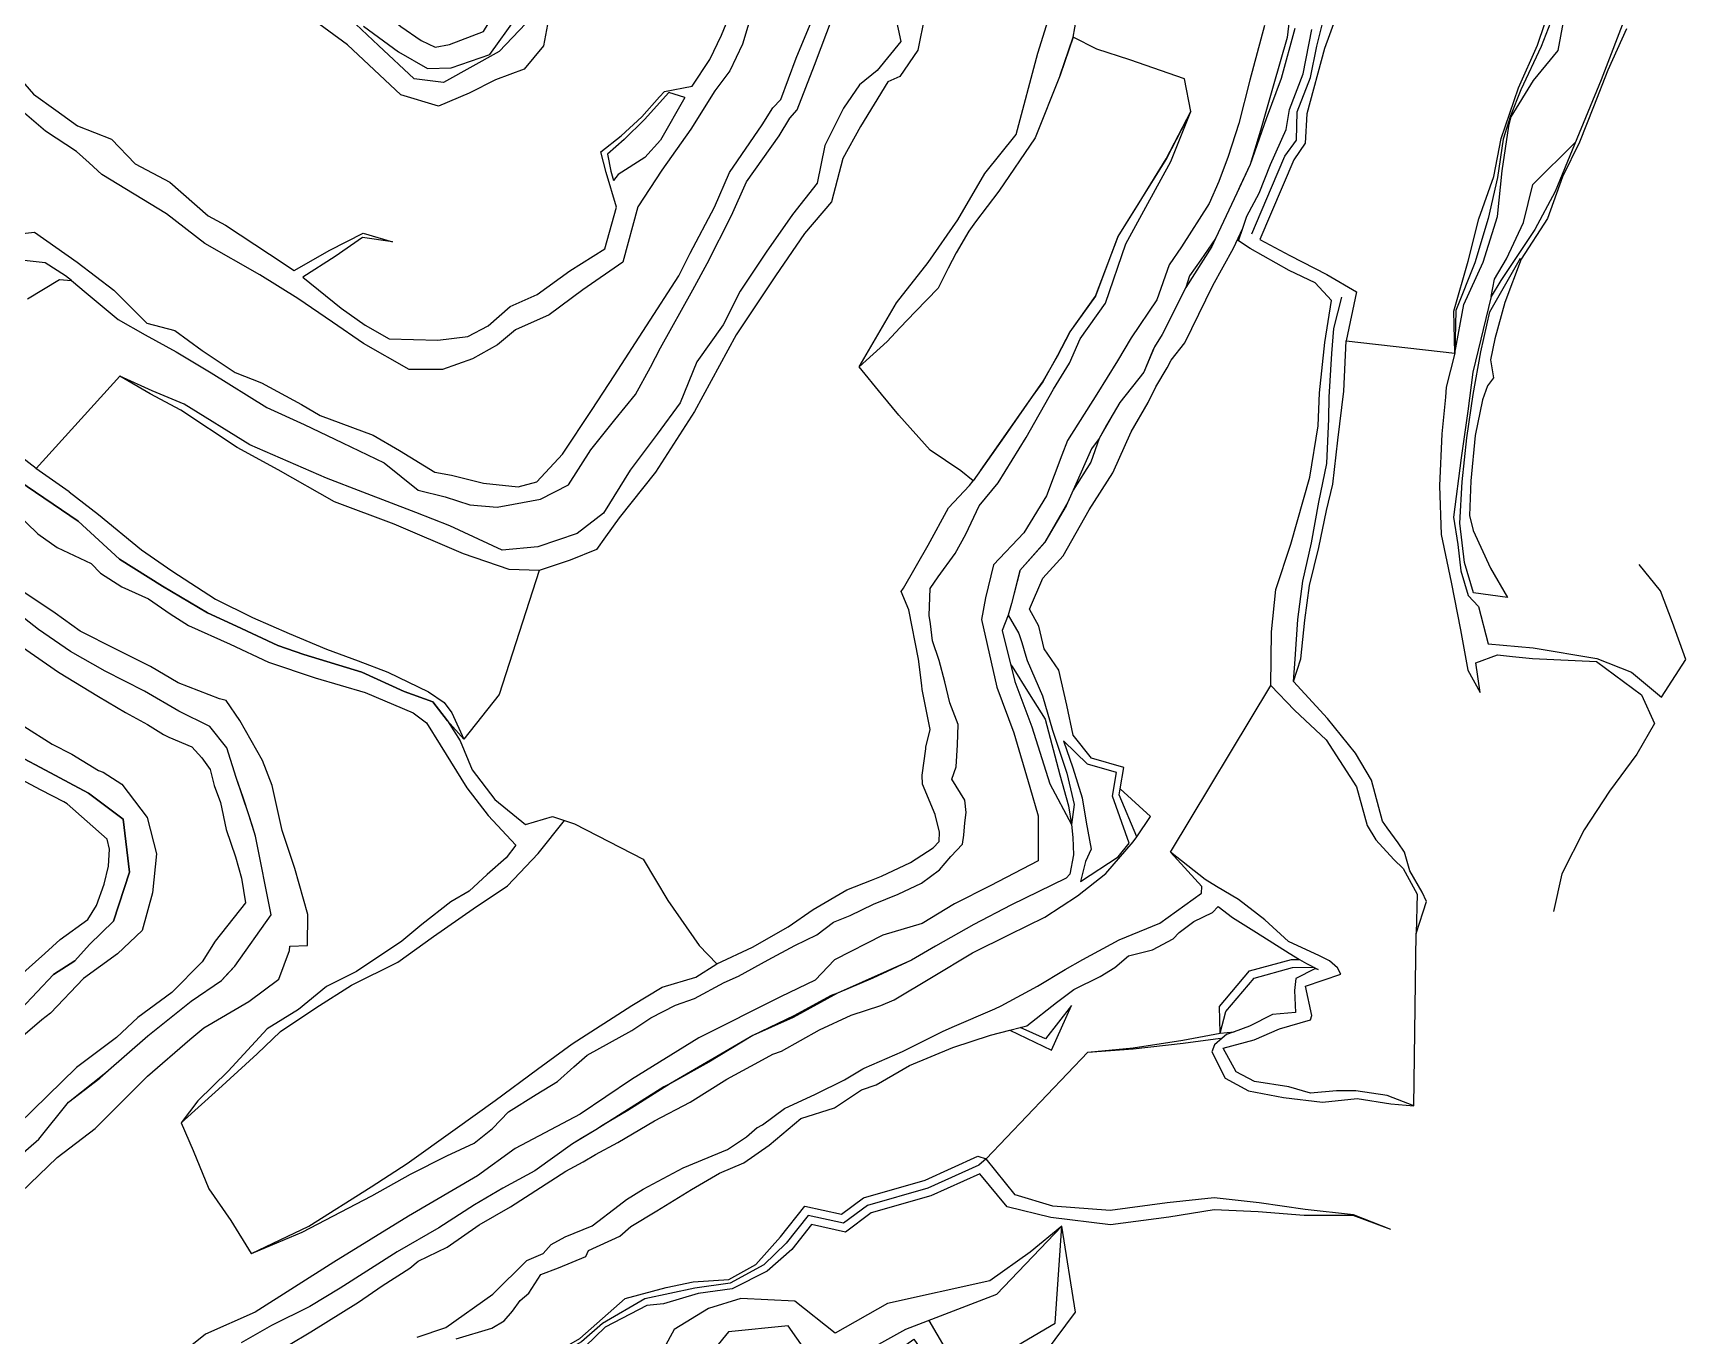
# Model space of a CAD drawing. Extents: x 102606 to 105048, y 81391 to 83586.
# Drawn here: x 103200 to 103598.2, y 82641.9 to 82955.7 of the extents above; entities that cross this region are included whole.
import ezdxf

# ---------------------------------------------------------------- set-up
doc = ezdxf.new("R2010")
doc.units = 0

msp = doc.modelspace()

# ---------------------------------------------------------------- linework, layer by layer
at = {"layer": 'BLG$390$FAKT', "color": 32}
for points in [[(103199.132941, 82994.812681, 0), (103206.711946, 82988.320998, 0), (103214.871969, 82982.1528, 0), (103222.181107, 82982.04455, 0), (103229.15245, 82969.676275, 0), (103239.409438, 82968.748134, 0), (103244.130577, 82971.158269, 0), (103244.492188, 82972.801445, 0), (103244.951763, 82973.045905, 0), (103247.241296, 82977.516907, 0), (103251.361635, 82977.924992, 0), (103258.05503, 82976.284481, 0), (103266.236867, 82973.704863, 0), (103274.527235, 82969.057351, 0), (103279.942105, 82964.432339, 0), (103288.590179, 82957.264171, 0), (103293.4784, 82953.858877, 0), (103296.90636, 82952.304087, 0), (103300.335574, 82952.882543, 0), (103308.497022, 82956.059685, 0), (103311.857391, 82961.599634, 0), (103312.743191, 82964.552255, 0), (103312.030439, 82968.14376, 0), (103308.139693, 82976.518309, 0)], [(103279.613, 82957.317, 0), (103288.033, 82951.176, 0), (103295.038, 82947.125, 0), (103300.75, 82947.308, 0), (103310.037, 82950.512, 0), (103316.364, 82959.33, 0)]]:
    msp.add_polyline3d(points, dxfattribs=at)
at = {"layer": 'BLG$400$FAKT', "color": 40}
for points in [[(103323.9, 82957.721, 0), (103322.983, 82952.63, 0), (103318.287, 82946.941, 0), (103311.448, 82944.398, 0), (103305.066, 82941.219, 0), (103297.673, 82938.054, 0), (103288.644, 82940.803, 0), (103275.796, 82952.817, 0), (103261.082, 82963.646, 0)], [(103318.698823, 82957.975448, 0), (103312.299152, 82951.207886, 0), (103298.915116, 82943.757718, 0), (103291.788864, 82944.629327, 0), (103283.24435, 82952.675153, 0), (103270.938318, 82964.315654, 0)]]:
    msp.add_polyline3d(points, dxfattribs=at)
at = {"layer": 'BLG$410$FAKT', "color": 3}
for points in [[(103373.90317, 82962.844455, 0), (103370.889728, 82952.966197, 0), (103367.84945, 82946.590362, 0), (103364.255, 82941.757, 0), (103358.491, 82932.481, 0), (103351.502, 82922.667, 0), (103345.683302, 82913.782401, 0), (103342.041937, 82900.484377, 0), (103332.461089, 82893.795884, 0), (103324.308688, 82887.808793, 0), (103316.23074, 82884.177193, 0), (103311.870005, 82880.577364, 0), (103305.881357, 82877.184604, 0), (103298.681433, 82874.669743, 0), (103290.648, 82874.614, 0), (103279.637, 82880.878, 0), (103272.107, 82886.007, 0), (103263.834, 82891.725, 0), (103254.607, 82897.464, 0), (103241.423, 82904.984, 0), (103232.135, 82912.108, 0), (103216.553, 82921.592, 0), (103213.522, 82924.432, 0), (103210.474, 82927.168, 0), (103203.034, 82932.056, 0), (103197.422825, 82936.866821, 0)], [(103264.961725, 82896.902162, 0), (103274.232383, 82889.443188, 0), (103279.987169, 82885.299844, 0), (103285.81418, 82882.043153, 0), (103297.550843, 82881.67225, 0), (103304.721385, 82882.577115, 0), (103309.68002, 82885.188833, 0), (103314.977453, 82889.81011, 0), (103321.465669, 82892.736528, 0), (103329.349005, 82898.398746, 0), (103337.712695, 82903.71448, 0), (103340.571814, 82913.756084, 0), (103338.09871, 82922.114197, 0), (103336.76, 82927.064, 0), (103341.649, 82930.875, 0), (103346.634, 82935.514, 0), (103350.905, 82940.308, 0), (103352.126406, 82941.566762, 0), (103358.786841, 82942.868346, 0), (103363.058901, 82949.310968, 0), (103365.885409, 82955.200485, 0), (103368.689809, 82961.977103, 0)], [(103193.884804, 82948.191557, 0), (103200.092264, 82940.979002, 0), (103205.490367, 82937.069945, 0), (103210.690801, 82933.291619, 0), (103218.943337, 82930.111815, 0), (103224.613683, 82924.143759, 0), (103232.925723, 82919.767779, 0), (103242.194224, 82911.650738, 0), (103246.363681, 82909.405421, 0), (103256.951982, 82902.414781, 0), (103262.949055, 82898.491717, 0), (103262.949055, 82898.491717, 0), (103271.512198, 82903.374874, 0), (103279.502276, 82907.476265, 0), (103286.577, 82905.354, 0)], [(103357.014289, 82940.129779, 0), (103353.134433, 82941.331874, 0), (103347.31964, 82934.843075, 0), (103342.400554, 82929.993137, 0), (103338.413644, 82926.493269, 0), (103339.194416, 82922.424427, 0), (103339.857323, 82920.185614, 0)], [(103357.014289, 82940.129779, 0), (103351.120989, 82929.834991, 0), (103347.362238, 82925.684268, 0), (103340.918437, 82921.595562, 0), (103339.857323, 82920.185614, 0)], [(103213.522, 82924.432, 0), (103210.474, 82927.168, 0)], [(103286.577, 82905.354, 0), (103279.404764, 82906.42816, 0), (103272.757506, 82901.866277, 0), (103264.961725, 82896.902162, 0)]]:
    msp.add_polyline3d(points, dxfattribs=at)
at = {"layer": 'BLG$420$FAKT', "color": 5}
for points in [[(103195.267095, 82907.163594, 0), (103200.370014, 82907.738986, 0), (103210.629777, 82900.506043, 0), (103219.472773, 82893.728958, 0), (103227.425783, 82885.824264, 0), (103234.152271, 82884.064052, 0), (103240.71378, 82879.235055, 0), (103248.713863, 82873.913653, 0), (103255.055056, 82871.394813, 0), (103264.658523, 82866.199139, 0), (103269.165118, 82863.546146, 0), (103281.929235, 82858.793613, 0), (103288.280691, 82855.091767, 0), (103296.829102, 82849.932759, 0), (103300.785086, 82849.213186, 0), (103308.525707, 82847.291344, 0), (103316.866188, 82846.374327, 0), (103321.331764, 82847.560709, 0), (103327.544362, 82854.254087, 0), (103334.723062, 82864.996682, 0), (103339.987928, 82873.102954, 0), (103355.576662, 82897.198049, 0), (103358.322513, 82902.66482, 0), (103364.160612, 82913.69844, 0), (103367.812898, 82922.050192, 0), (103375.656949, 82933.570894, 0), (103378.201958, 82937.622294, 0), (103380.141501, 82939.666066, 0), (103383.833231, 82949.631627, 0), (103388.018295, 82959.616942, 0)], [(103198.702653, 82891.692225, 0), (103206.405, 82896.312, 0), (103209.24169, 82896.067409, 0), (103212.845, 82893.128, 0), (103220.482, 82886.694, 0), (103227.04, 82882.947, 0), (103234.504, 82878.909, 0), (103242.931, 82873.847, 0), (103256.354, 82865.445, 0), (103265.322, 82861.386, 0), (103274.525, 82856.938, 0), (103284.608, 82852.165, 0), (103292.746, 82845.534, 0), (103299.323, 82843.969, 0), (103305.19, 82842.037, 0), (103311.84, 82841.469, 0), (103315.753, 82842.163, 0), (103322.264, 82843.378, 0), (103329, 82846.841, 0), (103334.405, 82855.293, 0), (103340.176, 82862.542, 0), (103345.103, 82868.582, 0), (103348.725, 82875.178, 0), (103351.177, 82879.87, 0), (103358.958795, 82893.791453, 0), (103362.357778, 82900.179173, 0), (103368.284229, 82911.709252, 0), (103371.83298, 82919.827794, 0), (103379.728109, 82930.90752, 0), (103382.271341, 82935.187323, 0), (103384.11463, 82937.191654, 0), (103388.23198, 82947.895955, 0), (103392.860862, 82960.042716, 0)], [(103209.235346, 82896.067956, 0), (103207.868, 82897.188, 0), (103202.944, 82900.306, 0), (103197.148, 82900.994, 0), (103193.806, 82901.824, 0), (103189.018, 82905.578, 0), (103182.657, 82914.114, 0), (103176.964, 82917.566, 0), (103168.133663, 82924.015343, 0), (103163.656928, 82929.597915, 0), (103159.889987, 82937.434882, 0), (103150.95359, 82945.588717, 0)]]:
    msp.add_polyline3d(points, dxfattribs=at)
at = {"layer": 'BLG$430$FAKT', "color": 6}
for points in [[(103407.131125, 82962.577024, 0), (103409.063637, 82953.636803, 0), (103403.368076, 82946.628895, 0), (103399.128722, 82943.231784, 0), (103395.242372, 82937.548844, 0), (103390.717172, 82928.562605, 0), (103388.875189, 82919.485075, 0), (103382.989446, 82911.964046, 0), (103376.584328, 82902.864067, 0), (103370.380738, 82893.529739, 0), (103366.262834, 82885.415548, 0), (103359.940005, 82876.506827, 0), (103355.89447, 82866.619522, 0), (103350.332867, 82859.051909, 0), (103343.868534, 82850.36945, 0), (103337.413149, 82840.059255, 0), (103331.053697, 82835.110462, 0), (103321.589345, 82831.945839, 0), (103313.049587, 82831.098805, 0), (103300.413002, 82836.949848, 0), (103292.233524, 82840.171736, 0), (103279.477128, 82845.066137, 0), (103270.701735, 82848.484587, 0), (103252.254755, 82856.510317, 0), (103236.406786, 82866.254212, 0), (103228.691682, 82869.51191, 0), (103220.939442, 82873.017034, 0), (103220.939442, 82873.017034, 0), (103200.757903, 82850.782158, 0), (103192.965816, 82856.844125, 0)], [(103414.827, 82959.885, 0), (103413.119, 82951.524, 0), (103408.841, 82945.219, 0), (103405.933, 82943.927, 0), (103399.366, 82933.17, 0), (103395.09, 82925.454, 0), (103392.313, 82915.016, 0), (103385.807, 82907.419, 0), (103378.824, 82897.195, 0), (103369.416, 82883.013, 0), (103359.324, 82864.551, 0), (103349.942, 82849.943, 0), (103341.188, 82838.934, 0), (103337.901209, 82834.322609, 0), (103335.734, 82831.282, 0), (103329.435, 82828.676, 0), (103321.942, 82826.207, 0), (103312.291, 82796.341, 0), (103303.799, 82785.627, 0), (103299.835781, 82790.001789, 0), (103296.328828, 82794.602775, 0), (103289.443941, 82797.075875, 0), (103279.202566, 82801.716697, 0), (103265.267058, 82805.986757, 0), (103259.004394, 82808.160535, 0), (103249.032, 82812.841, 0), (103242.063859, 82816.02269, 0), (103231.185, 82822.476, 0), (103220.810185, 82828.983208, 0), (103210.897, 82838.127, 0), (103196.626, 82847.81, 0)], [(103321.942, 82826.207, 0), (103314.72, 82826.463, 0), (103303.694252, 82830.25537, 0), (103286.997936, 82837.366618, 0), (103272.653283, 82842.765971, 0), (103259.029345, 82850.493391, 0), (103249.201719, 82855.848798, 0), (103235.61902, 82864.848498, 0), (103228.226767, 82868.807908, 0), (103220.939442, 82873.017034, 0)], [(103208.727889, 82845.141239, 0), (103200.720768, 82850.778159, 0)], [(103208.727889, 82845.141239, 0), (103215.78888, 82839.738642, 0), (103226.161828, 82831.188537, 0), (103233.466275, 82826.162375, 0), (103243.948706, 82819.307807, 0), (103252.854158, 82814.918699, 0), (103261.689456, 82811.082465, 0), (103270.733182, 82807.29655, 0), (103278.327058, 82804.466302, 0), (103285.483923, 82801.704318, 0), (103295.268507, 82796.997183, 0), (103299.046309, 82794.440447, 0), (103300.861153, 82791.959691, 0), (103303.799, 82785.627, 0)]]:
    msp.add_polyline3d(points, dxfattribs=at)
at = {"layer": 'BLG$440$FAKT', "color": 32}
for points in [[(103195.62, 82840.46, 0), (103201.177, 82835.059, 0), (103205.797, 82831.8, 0), (103214.034, 82827.921, 0), (103216.26, 82825.541, 0), (103221.427, 82822.3, 0), (103227.787163, 82819.41951, 0), (103233.025, 82815.769, 0), (103237.426, 82812.996, 0), (103247.492, 82808.486, 0), (103256.763, 82804.137, 0), (103267.968, 82800.336, 0), (103280.04, 82796.857, 0), (103291.554, 82791.93, 0), (103294.76276, 82789.507336, 0), (103298.044, 82784.244, 0), (103304.501, 82773.857, 0), (103309.667, 82767.24, 0), (103316.328, 82760.074, 0), (103314.002, 82756.977, 0), (103309.364, 82753.039, 0), (103305.098, 82748.981, 0), (103300.649, 82746.43, 0), (103293.65, 82740.924, 0), (103288.869, 82736.94, 0), (103277.934539, 82729.678895, 0), (103277.934539, 82729.678895, 0), (103270.697619, 82726.052637, 0), (103263.932838, 82720.487251, 0), (103256.419451, 82715.869872, 0), (103246.999891, 82705.672292, 0), (103239.726729, 82698.51771, 0), (103235.656, 82693.162, 0), (103238.608, 82686.512, 0), (103242.361, 82677.32, 0), (103247.646, 82669.67, 0), (103252.54457, 82661.703998, 0), (103252.599, 82661.739, 0), (103264.812945, 82666.894737, 0), (103281.591405, 82675.592603, 0), (103290.954813, 82680.857535, 0), (103299.676124, 82685.246628, 0), (103306.276589, 82688.278061, 0), (103310.692863, 82691.792622, 0), (103314.568, 82695.844, 0), (103321.222, 82700.008, 0), (103326.371, 82703.133, 0), (103330.272, 82706.711, 0), (103333.486, 82709.47, 0), (103344.214, 82715.423, 0), (103348.84, 82718.45, 0), (103354.8, 82721.57, 0), (103359.36, 82723.16, 0), (103366.48, 82726.96, 0), (103369.911, 82728.504, 0), (103377.051, 82732.465, 0), (103383.538, 82735.896, 0), (103388.816, 82738.511, 0), (103392.799, 82741.561, 0), (103396.828, 82743.088, 0), (103402.477, 82745.837, 0), (103408.368, 82748.28, 0), (103413.989, 82750.943, 0), (103418.389, 82754.094, 0), (103421.061, 82757.363, 0), (103423.901, 82760.341, 0), (103424.185, 82762.492, 0), (103424.450107, 82765.415054, 0), (103424.791596, 82767.930035, 0), (103424.47364, 82770.886133, 0), (103421.331462, 82775.937924, 0), (103422.379, 82778.901, 0), (103422.732, 82784.265, 0), (103422.88, 82789.136, 0), (103420.819, 82794.33, 0), (103419.648, 82799.414, 0), (103418.317, 82804.535, 0), (103416.699, 82809.26, 0), (103416.231, 82813.399, 0), (103415.899, 82815.373, 0), (103416.137, 82821.859, 0), (103418.041083, 82824.715611, 0), (103422.173576, 82830.29403, 0), (103424.664381, 82834.982527, 0), (103427.909529, 82841.833544, 0), (103432.455621, 82847.342206, 0), (103439.245154, 82858.242772, 0), (103445.813377, 82869.933408, 0), (103449.660203, 82876.155598, 0), (103452.233937, 82882.025021, 0), (103458.311338, 82890.636904, 0), (103463.226111, 82904.897749, 0), (103468.085592, 82913.755326, 0), (103474.089498, 82924.757594, 0), (103478.936039, 82936.787617, 0), (103478.93539, 82936.792405, 0), (103477.399, 82944.641, 0), (103464.185, 82949.252, 0), (103456.267, 82951.798, 0), (103450.551, 82954.674, 0), (103453.344352, 82970.485048, 0)], [(103442.086335, 82950.848411, 0), (103448.224575, 82970.663744, 0)], [(103450.551, 82954.674, 0), (103447.398, 82945.517, 0), (103441.37045, 82930.447127, 0), (103432.690028, 82917.618981, 0), (103427.046887, 82910.176631, 0), (103425.397917, 82907.94026, 0), (103422.393127, 82902.69762, 0), (103420.485495, 82899.040065, 0), (103418.054073, 82894.226584, 0), (103412.544573, 82888.610856, 0), (103408.819841, 82884.703137, 0), (103405.76763, 82881.364755, 0), (103399.013744, 82875.261797, 0)], [(103447.398, 82945.517, 0), (103450.551, 82954.674, 0)], [(103196.626, 82847.81, 0), (103210.897, 82838.127, 0), (103220.810185, 82828.983208, 0), (103231.185, 82822.476, 0), (103242.063859, 82816.02269, 0), (103249.032, 82812.841, 0), (103259.004394, 82808.160535, 0), (103265.267058, 82805.986757, 0), (103279.202566, 82801.716697, 0), (103289.443941, 82797.075875, 0), (103296.328828, 82794.602775, 0), (103299.835781, 82790.001789, 0), (103302.908295, 82785.164193, 0), (103305.773922, 82778.243033, 0), (103311.24451, 82771.073036, 0), (103318.599041, 82765.079269, 0), (103325.138471, 82766.971935, 0), (103327.992576, 82766.032704, 0), (103330.447, 82765.225, 0), (103346.997, 82756.676, 0), (103352.91, 82746.758, 0), (103360.455, 82735.901, 0), (103364.734513, 82731.450108, 0), (103373.288393, 82735.528566, 0), (103381.896784, 82740.369606, 0), (103387.930567, 82744.5749, 0), (103396.01134, 82749.274112, 0), (103401.972167, 82751.658254, 0), (103404.378613, 82752.628988, 0), (103411.40711, 82755.867793, 0), (103416.869809, 82759.429825, 0), (103418.29809, 82760.965647, 0), (103418.358295, 82763.180309, 0), (103417.348879, 82767.448358, 0), (103414.230278, 82774.778123, 0), (103414.210278, 82776.914022, 0), (103415.082876, 82783.279252, 0), (103415.056738, 82783.695211, 0), (103416.085391, 82787.907201, 0), (103414.289402, 82797.140146, 0), (103414.186497, 82797.544208, 0), (103414.126006, 82798.506858, 0), (103413.281488, 82804.827635, 0), (103410.955308, 82816.709411, 0), (103409.143651, 82821.162881, 0), (103409.666677, 82821.957278, 0), (103415.619945, 82832.312726, 0), (103420.493208, 82841.281563, 0), (103425.625174, 82846.704039, 0), (103426.453848, 82847.841351, 0), (103423.493, 82850.197, 0), (103416.08, 82855.214, 0), (103408.574, 82863.614, 0), (103404.411281, 82868.685674, 0), (103399.013744, 82875.261797, 0), (103407.982, 82890.674, 0), (103415.622, 82900.371, 0), (103422.806, 82910.715, 0), (103429.241078, 82921.871724, 0), (103436.832222, 82931.241624, 0), (103442.086335, 82950.848411, 0)], [(103478.93539, 82936.792405, 0), (103473.048389, 82925.488026, 0), (103470.62168, 82921.59505, 0), (103464.64013, 82911.961325, 0), (103461.357007, 82906.701951, 0), (103459.103776, 82900.674782, 0), (103455.952135, 82892.294012, 0), (103454.528294, 82890.31322, 0), (103449.786367, 82883.687598, 0), (103446.817669, 82878.017294, 0), (103443.252302, 82871.659359, 0), (103440.695823, 82868.118794, 0), (103433.388705, 82857.588913, 0), (103426.453848, 82847.841351, 0)], [(103428.329911, 82850.37883, 0), (103443.195963, 82871.595889, 0), (103446.762601, 82877.816865, 0), (103449.81295, 82883.707086, 0), (103455.968959, 82892.312549, 0), (103461.358235, 82906.704693, 0), (103466.430528, 82914.786435, 0), (103472.985335, 82925.38604, 0), (103478.936039, 82936.787617, 0)], [(103235.656, 82693.162, 0), (103244.722884, 82701.311231, 0), (103253.967137, 82709.820792, 0), (103259.58267, 82715.194316, 0), (103268.116445, 82720.919304, 0), (103276.74397, 82726.383675, 0), (103287.914744, 82731.879711, 0), (103296.462537, 82738.042301, 0), (103306.030095, 82744.762599, 0), (103314.326015, 82750.297418, 0), (103321.694486, 82758.09066, 0), (103327.992576, 82766.032704, 0)], [(103252.599, 82661.739, 0), (103266.429631, 82668.316577, 0), (103281.460298, 82677.75784, 0), (103290.132824, 82683.418849, 0), (103301.688967, 82691.658786, 0), (103311.324629, 82698.579571, 0), (103321.538098, 82706.117869, 0), (103329.869476, 82712.243296, 0), (103344.231789, 82721.444231, 0), (103351.587749, 82725.82729, 0), (103359.635657, 82728.27233, 0), (103364.734513, 82731.450108, 0)]]:
    msp.add_polyline3d(points, dxfattribs=at)
at = {"layer": 'BLG$450$FAKT', "color": 40}
for points in [[(103503.888967, 82969.533379, 0), (103502.143113, 82954.582918, 0), (103498.723113, 82942.913454, 0), (103495.680436, 82932.174375, 0), (103493.172274, 82923.994739, 0), (103490.713867, 82918.688773, 0), (103489.969831, 82917.082924, 0), (103484.815318, 82906.201693, 0), (103481.279486, 82901.015034, 0), (103478.572751, 82897.193848, 0), (103477.687117, 82894.35591, 0), (103472.014508, 82883.08361, 0), (103470.174265, 82880.119455, 0), (103469.691168, 82879.025951, 0), (103467.614013, 82874.020893, 0), (103461.788897, 82866.719638, 0), (103458.626015, 82861.20458, 0), (103458.625174, 82861.203114, 0), (103456.810422, 82858.038765, 0), (103455.012166, 82855.532012, 0), (103450.886, 82846.263, 0), (103450.590932, 82845.606497, 0), (103449.266798, 82842.66041, 0), (103449.264743, 82842.655838, 0), (103445.854477, 82836.661317, 0), (103443.736896, 82833.064604, 0), (103437.745778, 82826.256182, 0), (103437.743708, 82826.244081, 0), (103435.678405, 82818.27923, 0), (103434.927914, 82815.489554, 0), (103437.504933, 82811.045874, 0), (103438.206953, 82808.899553, 0), (103439.168267, 82805.618652, 0), (103439.477358, 82804.564165, 0), (103443.186464, 82796.037432, 0), (103445.571669, 82787.739553, 0), (103448.996175, 82777.449057, 0), (103450.75951, 82769.860164, 0), (103450.167146, 82765.079277, 0), (103450.4618, 82761.879818, 0), (103450.61978, 82757.709848, 0), (103449.777221, 82753.117602, 0), (103448.895067, 82752.129993, 0), (103435.51023, 82745.636762, 0), (103426.656405, 82740.968454, 0), (103417.431435, 82735.771364, 0), (103411.605202, 82732.338767, 0), (103393.816986, 82724.457091, 0), (103392.248579, 82723.881224, 0), (103383.242842, 82718.99788, 0), (103373.424484, 82714.209068, 0), (103353.537888, 82702.695069, 0), (103351.986732, 82701.900914, 0), (103335.572637, 82691.52059, 0), (103332.052563, 82689.417395, 0), (103329.922221, 82688.144545, 0), (103320.894132, 82681.642133, 0), (103313.159874, 82677.438016, 0), (103306.363375, 82673.403644, 0), (103297.753588, 82667.923924, 0), (103287.745974, 82662.116109, 0), (103274.010349, 82653.385141, 0), (103266.659186, 82648.991429, 0), (103257.437619, 82644.404986, 0), (103250.12065, 82640.231919, 0)], [(103496.671734, 82957.475072, 0), (103493.112559, 82944.341188, 0), (103490.452525, 82933.888073, 0), (103487.860703, 82925.947714, 0), (103485.635022, 82919.894454, 0), (103483.332153, 82914.616246, 0), (103476.627915, 82904.164516, 0), (103473.708152, 82899.867702, 0), (103470.702712, 82891.374066, 0), (103464.56356, 82882.273241, 0), (103461.265469, 82876.716264, 0), (103456.282277, 82868.714999, 0), (103449.168723, 82857.565122, 0), (103447.8639, 82854.02408, 0), (103444.14671, 82844.170853, 0), (103438.690542, 82835.297284, 0), (103431.365573, 82827.598841, 0), (103429.429477, 82819.618216, 0), (103428.456533, 82814.395043, 0), (103432.156959, 82798.098416, 0), (103436.236262, 82787.140583, 0), (103440.125852, 82774.013863, 0), (103442.109, 82767.171652, 0), (103442.115008, 82756.262056, 0), (103430.548194, 82750.305123, 0), (103421.936377, 82745.929988, 0), (103414.152106, 82741.184563, 0), (103404.69158, 82738.384142, 0), (103393.080498, 82732.453122, 0), (103388.399789, 82727.571942, 0), (103380.100335, 82723.538219, 0), (103360.375582, 82713.681235, 0), (103344.161764, 82703.636613, 0), (103331.830424, 82695.313336, 0), (103316.110646, 82687.023294, 0), (103307.069149, 82680.42163, 0), (103290.481565, 82670.736735, 0), (103272.428382, 82659.629155, 0), (103253.499855, 82647.605837, 0), (103241.539514, 82642.305278, 0), (103233.748924, 82636.034556, 0)], [(103197.057295, 82676.432926, 0), (103205.786625, 82684.829881, 0), (103214.970017, 82691.838519, 0), (103227.547102, 82704.42557, 0), (103237.74695, 82713.235903, 0), (103241.148173, 82716.0633, 0), (103251.968685, 82722.391019, 0), (103259.230358, 82727.792048, 0), (103261.753337, 82734.721022, 0), (103261.885577, 82735.77297, 0), (103266.103801, 82735.940943, 0), (103266.164613, 82743.38881, 0), (103263.056928, 82754.444998, 0), (103260.035657, 82763.576853, 0), (103257.624686, 82774.467667, 0), (103255.305782, 82780.435644, 0), (103249.80627, 82790.085965, 0), (103246.525183, 82794.872722, 0), (103244.913502, 82795.339126, 0), (103234.979042, 82799.197615, 0), (103228.330643, 82803.113823, 0), (103219.9473, 82807.2372, 0), (103211.348781, 82811.583124, 0), (103205.369693, 82815.950359, 0), (103196.57312, 82821.778302, 0)], [(103192.626715, 82681.652402, 0), (103201.36683, 82689.269309, 0), (103208.561752, 82698.133128, 0), (103217.527678, 82705.299928, 0), (103227.674465, 82714.141181, 0), (103238.112108, 82722.465205, 0), (103245.379425, 82727.456135, 0), (103246.980899, 82729.198408, 0), (103246.985625, 82729.203549, 0), (103248.588492, 82730.947338, 0), (103257.400216, 82743.261831, 0), (103253.570746, 82762.268987, 0), (103252.78112, 82764.902874, 0), (103252.030898, 82767.405322, 0), (103250.705645, 82771.274477, 0), (103250.703263, 82771.281433, 0), (103248.951145, 82776.396844, 0), (103246.711761, 82783.480877, 0), (103242.630787, 82788.637687, 0), (103242.625, 82788.645, 0), (103235.1, 82792.306, 0), (103226.844, 82797.185, 0), (103217.419, 82802.008, 0), (103209.013, 82806.753, 0), (103201.365, 82812.05, 0), (103193.878, 82817.854, 0)], [(103434.927914, 82815.489554, 0), (103433.441884, 82811.807725, 0), (103436.53824, 82799.488596, 0), (103440.598364, 82788.596908, 0), (103444.89929, 82774.831165, 0), (103450.167146, 82765.079277, 0)], [(103435.525884, 82803.516345, 0), (103435.83, 82803.108, 0), (103439.937, 82796.514, 0), (103443.812, 82790.391, 0), (103447.385, 82777.003, 0), (103449.463, 82769.574, 0), (103450.167146, 82765.079277, 0)]]:
    msp.add_polyline3d(points, dxfattribs=at)
at = {"layer": 'BLG$460$FAKT', "color": 3}
for points in [[(103503.948106, 82956.727642, 0), (103500.68789, 82944.724622, 0), (103497.02138, 82934.977879, 0), (103493.172274, 82923.994739, 0), (103489.969831, 82917.082924, 0), (103484.815318, 82906.201693, 0), (103483.956679, 82904.244616, 0), (103477.687117, 82894.35591, 0), (103472.014508, 82883.08361, 0), (103470.174265, 82880.119455, 0), (103467.614013, 82874.020893, 0), (103461.788897, 82866.719638, 0), (103456.810422, 82858.038765, 0), (103454.821146, 82852.285479, 0), (103450.590932, 82845.606497, 0), (103448.880673, 82841.801314, 0), (103443.736896, 82833.064604, 0), (103443.637808, 82832.878223, 0), (103437.743708, 82826.244081, 0), (103437.712076, 82826.059183, 0), (103435.678405, 82818.27923, 0), (103434.927914, 82815.489554, 0), (103437.504933, 82811.045874, 0), (103438.206953, 82808.899553, 0), (103439.168267, 82805.618652, 0), (103439.477358, 82804.564165, 0), (103443.186464, 82796.037432, 0), (103445.571669, 82787.739553, 0), (103448.996175, 82777.449057, 0), (103450.75951, 82769.860164, 0), (103450.167146, 82765.079277, 0), (103450.4618, 82761.879818, 0), (103450.61978, 82757.709848, 0), (103449.777221, 82753.117602, 0), (103448.895067, 82752.129993, 0), (103435.51023, 82745.636762, 0), (103426.656405, 82740.968454, 0), (103417.431435, 82735.771364, 0), (103411.605202, 82732.338767, 0), (103402.293139, 82728.071792, 0), (103393.816986, 82724.457091, 0), (103383.096469, 82718.540693, 0), (103373.424484, 82714.209068, 0), (103362.758013, 82707.82567, 0), (103353.537888, 82702.695069, 0), (103343.3007, 82696.14956, 0), (103337.438064, 82692.681781, 0), (103335.604725, 82691.539762, 0), (103329.922221, 82688.144545, 0), (103320.894132, 82681.642133, 0), (103313.159874, 82677.438016, 0), (103306.363375, 82673.403644, 0), (103297.753588, 82667.923924, 0), (103287.745974, 82662.116109, 0), (103274.010349, 82653.385141, 0), (103266.659186, 82648.991429, 0), (103257.437619, 82644.404986, 0), (103250.12065, 82640.231919, 0)], [(103261.553659, 82639.616975, 0), (103266.905, 82642.839, 0), (103278.399037, 82649.994766, 0), (103284.114826, 82653.932582, 0), (103290.786536, 82658.214503, 0), (103292.810283, 82659.849424, 0), (103299.729, 82663.214, 0), (103307.486, 82668.615, 0), (103315.015, 82672.927, 0), (103328.383, 82681.553, 0), (103332.501205, 82683.8327, 0), (103335.522522, 82685.53057, 0), (103340.903415, 82688.457584, 0), (103349.718, 82693.633, 0), (103358.323, 82698.152, 0), (103367.17, 82703.704, 0), (103374.872, 82707.861, 0), (103378.200691, 82709.750497, 0), (103380.3305, 82710.434817, 0), (103389.491252, 82715.572686, 0), (103397.078266, 82719.100701, 0), (103404.235374, 82721.469849, 0), (103407.416, 82722.795, 0), (103416.473, 82728.159, 0), (103426.322, 82734.118, 0), (103435.228, 82738.551, 0), (103443.753, 82742.752, 0), (103451.601, 82747.84, 0), (103458.404, 82753.214, 0), (103465.032, 82760.831, 0), (103465.874279, 82762.071583, 0), (103469.2, 82766.97, 0), (103461.858723, 82773.639205, 0), (103462.752, 82778.774, 0), (103455.013, 82781.026, 0), (103450.573, 82786.584, 0), (103448.998, 82793.778, 0), (103447.109, 82802.21, 0), (103443.534, 82807.345, 0), (103442.276563, 82812.80059, 0), (103440.079363, 82816.870002, 0), (103443.26313, 82824.373247, 0), (103448.130622, 82829.754684, 0), (103454.423086, 82840.873171, 0), (103460.129268, 82849.729589, 0), (103464.519893, 82859.655188, 0), (103468.61, 82866.708, 0), (103470.501, 82870.495, 0), (103473.22, 82875.035, 0), (103474.184, 82876.878, 0), (103477.42, 82881.034, 0), (103484.23, 82894.836, 0), (103489.177, 82903.842, 0), (103491.467, 82908.66, 0), (103492.381, 82911.563, 0), (103495.36, 82917.122, 0), (103498.066, 82924.012, 0), (103501.860001, 82932.410675, 0), (103502.635, 82937.256, 0), (103505.991, 82945.875, 0), (103508.015, 82956.534, 0)], [(103192.626715, 82681.652402, 0), (103201.36683, 82689.269309, 0), (103208.561752, 82698.133128, 0), (103216.090938, 82703.943854, 0), (103227.674465, 82714.141181, 0), (103238.112108, 82722.465205, 0), (103245.379425, 82727.456135, 0), (103248.588492, 82730.947338, 0), (103257.400216, 82743.261831, 0), (103253.570746, 82762.268987, 0), (103252.030898, 82767.405322, 0), (103248.951145, 82776.396844, 0), (103246.711761, 82783.480877, 0), (103242.625, 82788.645, 0), (103235.1, 82792.306, 0), (103226.844, 82797.185, 0), (103217.419, 82802.008, 0), (103209.013, 82806.753, 0), (103201.365, 82812.05, 0), (103193.878, 82817.854, 0)], [(103197.48241, 82807.758523, 0), (103206.140054, 82801.750248, 0), (103215.786, 82795.879, 0), (103222.243, 82792.019, 0), (103227.587, 82789.121, 0), (103231.430951, 82786.724387, 0), (103232.76, 82786.044, 0), (103238.225, 82783.719, 0), (103240.7, 82781.063, 0), (103242.709, 82778.316, 0), (103243.633, 82774.435, 0), (103245.144, 82770.353, 0), (103246.553, 82763.83, 0), (103248.799, 82757.281, 0), (103250.251, 82752.108, 0), (103251.212, 82746.147, 0), (103243.868, 82736.962, 0), (103240.775575, 82731.990567, 0), (103233.469, 82724.568, 0), (103225.266, 82718.534, 0), (103220.123, 82713.761, 0), (103210.519, 82706.511, 0), (103196.507679, 82692.892144, 0)], [(103448.208, 82785.191, 0), (103450.444, 82778.69, 0), (103452.757, 82771.466, 0), (103453.654, 82765.644, 0), (103454.858, 82759.114, 0), (103453.498, 82756.095, 0), (103452.285465, 82751.291963, 0)], [(103452.285465, 82751.291963, 0), (103461.378895, 82757.264617, 0), (103464.037257, 82760.563437, 0), (103460.019774, 82771.871418, 0), (103460.988403, 82777.581029, 0), (103454.027798, 82779.554465, 0), (103448.208, 82785.191, 0)], [(103465.874279, 82762.071583, 0), (103461.6, 82772.152, 0), (103461.858723, 82773.639205, 0)]]:
    msp.add_polyline3d(points, dxfattribs=at)
at = {"layer": 'BLG$470$FAKT', "color": 5}
for points in [[(103493.603439, 82907.284056, 0), (103498.331166, 82918.462346, 0), (103501.535502, 82926.038717, 0), (103504.315114, 82929.904958, 0), (103504.503021, 82936.723329, 0), (103507.707341, 82944.992946, 0), (103509.228367, 82952.521728, 0), (103511.096294, 82959.91702, 0), (103511.940561, 82965.448627, 0), (103511.257779, 82972.255656, 0), (103510.79575, 82979.969462, 0)], [(103514.614, 82978.749, 0), (103513.011, 82972.281, 0), (103514.197, 82965.599, 0), (103513.821, 82959.435, 0), (103511.062, 82951.954, 0), (103506.881, 82936.211, 0), (103506.445, 82929.171, 0), (103503.690494, 82925.154462, 0), (103495.534, 82905.941, 0)], [(103573.986971, 82979.985073, 0), (103563.290731, 82952.392415, 0), (103558.427356, 82941.962415, 0), (103555.932119, 82935.767977, 0), (103554.174687, 82930.131089, 0), (103552.738068, 82920.906949, 0), (103550.488269, 82910.987628, 0), (103547.300695, 82900.305997, 0), (103542.768002, 82888.837026, 0), (103542.479289, 82878.574335, 0)], [(103516.352, 82881.544, 0), (103542.479289, 82878.574335, 0), (103544.63969, 82890.304214, 0), (103549.312539, 82900.488042, 0), (103552.742085, 82911.475573, 0), (103553.906296, 82922.507375, 0), (103555.494256, 82933.252808, 0), (103556.038397, 82935.499016, 0), (103561.411429, 82944.222752, 0), (103567.37, 82951.46, 0), (103570.1, 82966.26, 0)], [(103542.479289, 82878.574335, 0), (103542.271872, 82888.678537, 0), (103545.705815, 82900.731006, 0), (103548.241576, 82910.946861, 0), (103551.87871, 82921.144202, 0), (103553.694091, 82930.28102, 0), (103557.813838, 82942.441043, 0), (103562.378657, 82952.754437, 0), (103565.839107, 82962.967082, 0)], [(103584.03, 82960.71, 0), (103577.72, 82944.4, 0), (103571.309837, 82928.817571, 0), (103566.65, 82917.49, 0), (103561.77, 82908.37, 0), (103553.54, 82896.05, 0), (103551.227, 82892.219, 0), (103546.799, 82874.017, 0), (103545.625, 82864.608, 0), (103544.014, 82853.373, 0), (103542.202, 82839.04, 0), (103543.237, 82832.519, 0), (103543.938, 82826.163, 0), (103545.694, 82820.175, 0), (103548.177, 82817.532, 0), (103550.513648, 82808.55867, 0), (103561.389499, 82807.61654, 0), (103576.735791, 82805.004072, 0), (103585.036693, 82801.722012, 0), (103592.254978, 82795.708703, 0)], [(103292.569728, 82641.57994, 0), (103299.445066, 82643.861442, 0), (103310.74513, 82651.899078, 0), (103318.955827, 82660.036665, 0), (103322.881084, 82661.758207, 0), (103324.844191, 82663.907226, 0), (103328.173094, 82665.771096, 0), (103334.666723, 82668.364463, 0), (103341.222366, 82673.376992, 0), (103342.936512, 82674.713686, 0), (103347.008025, 82677.192269, 0), (103356.590853, 82682.357289, 0), (103367.283676, 82686.763559, 0), (103371.863253, 82689.821216, 0), (103374.427319, 82692.086701, 0), (103374.371983, 82692.014543, 0), (103375.741563, 82692.698672, 0), (103381.043023, 82696.674768, 0), (103388.517257, 82700.126683, 0), (103395.478044, 82703.571717, 0), (103399.869271, 82706.191583, 0), (103400.028279, 82706.304939, 0), (103400.187621, 82706.377453, 0), (103409.411821, 82710.367791, 0), (103419.093131, 82715.216755, 0), (103421.377466, 82716.198116, 0), (103431.661355, 82720.616121, 0), (103433.203177, 82721.386205, 0), (103441.970974, 82726.13292, 0), (103448.638905, 82730.093821, 0), (103452.876918, 82732.527894, 0), (103461.639085, 82737.230831, 0), (103471.409599, 82741.257594, 0), (103481.456569, 82748.534101, 0), (103481.585629, 82750.098775, 0), (103474.008, 82758.381, 0), (103498.184239, 82798.510876, 0), (103498.353155, 82811.428103, 0), (103499.365034, 82821.652313, 0), (103503.024815, 82832.579062, 0), (103507.580163, 82848.698912, 0), (103509.557014, 82861.091426, 0), (103509.882, 82868.994, 0), (103511.22, 82881.163, 0), (103512.771593, 82891.277863, 0), (103508.869, 82895.492, 0), (103502.562, 82898.439, 0), (103493.191, 82903.797, 0), (103490.377872, 82905.636299, 0), (103491.467, 82908.66, 0), (103492.381, 82911.563, 0), (103495.36, 82917.122, 0), (103498.066, 82924.012, 0), (103501.860001, 82932.410675, 0), (103502.635, 82937.256, 0), (103505.991, 82945.875, 0), (103508.015, 82956.534, 0)], [(103551.227, 82892.219, 0), (103552.089, 82896.363, 0), (103554.957, 82901.307, 0), (103559.046, 82910.015, 0), (103561.28, 82919.153, 0), (103571.496447, 82929.2712, 0)], [(103495.534, 82905.941, 0), (103502.766, 82902.054, 0), (103511.672, 82897.532, 0), (103518.802, 82893.342, 0)], [(103301.92, 82641.18, 0), (103310.55, 82643.75, 0), (103313.47, 82645.47, 0), (103315.47, 82647.8, 0), (103317.37, 82650.37, 0), (103319.411, 82652.176, 0), (103322.3, 82656.69, 0), (103326.55, 82658.27, 0), (103333.13, 82661.02, 0), (103333.79, 82662.42, 0), (103341.33, 82665.87, 0), (103343.98, 82668.22, 0), (103350.24, 82672, 0), (103358.65, 82677.15, 0), (103365.34, 82681.05, 0), (103371.254861, 82683.565124, 0), (103377.322, 82687.81, 0), (103384.981, 82694.232, 0), (103393.041, 82696.803, 0), (103399.568, 82701.11, 0), (103403.077, 82702.33, 0), (103411.157, 82706.992, 0), (103421.553, 82711.322, 0), (103430.62, 82714.274, 0), (103435.287826, 82715.490051, 0), (103437.761522, 82716.134492, 0), (103439.391, 82716.559, 0), (103446.526, 82722.168, 0), (103450.749563, 82725.274441, 0), (103457.08, 82728.42, 0), (103460.589, 82730.627, 0), (103463.891, 82733.389, 0), (103469.689, 82734.851, 0), (103474.682, 82737.51, 0), (103476.06, 82739.071, 0), (103479.592, 82741.707, 0), (103484.147, 82743.869, 0), (103485.466476, 82745.276921, 0), (103488.912, 82742.606, 0), (103494.696, 82739.059, 0), (103502.616, 82734.017, 0), (103505.095829, 82732.541284, 0), (103506.728, 82731.57, 0), (103509.592446, 82730.128004, 0), (103508.737, 82730.265, 0), (103504.196, 82727.942, 0), (103503.874, 82725.081, 0), (103504.117, 82719.74, 0), (103498.542, 82719.244, 0), (103493.034, 82716.435, 0), (103489.314588, 82715.13054, 0), (103487.454, 82714.478, 0), (103486.451903, 82713.594526, 0), (103484.624, 82711.983, 0), (103483.998, 82710.296, 0), (103487.192, 82703.934, 0), (103492.806, 82700.893, 0), (103501.259, 82699.289, 0), (103510.631, 82698.164, 0), (103518.957, 82699.019, 0), (103527.044, 82697.756, 0), (103532.61, 82697.247, 0), (103533.18, 82738.808, 0), (103535.69, 82746.474, 0), (103535.69, 82746.474, 0), (103534.656, 82748.782, 0), (103531.686, 82753.895, 0), (103530.389, 82758.39, 0), (103528.811199, 82760.590312, 0), (103526.174, 82764.268, 0), (103525.095, 82765.83, 0), (103522.44, 82775.696, 0), (103518.531917, 82782.22108, 0), (103511.790978, 82790.598149, 0), (103503.642002, 82799.494655, 0), (103504.032, 82804.896, 0), (103504.642, 82814.393, 0), (103505.887, 82823.668, 0), (103507.944, 82832.876, 0), (103509.72, 82842.691, 0), (103511.697, 82851.968, 0), (103512.107, 82862.714, 0), (103512.186, 82867.959, 0), (103512.847, 82878.499, 0), (103513.388, 82884.502, 0), (103515.249, 82892.062, 0)], [(103518.802, 82893.342, 0), (103516.352, 82881.544, 0)], [(103503.642002, 82799.494655, 0), (103505.376666, 82804.917412, 0), (103506.345094, 82814.224205, 0), (103507.517631, 82822.604791, 0), (103509.736434, 82831.774365, 0), (103511.542437, 82840.686365, 0), (103513.134, 82846.981, 0), (103514.294, 82857.581, 0), (103515.755, 82869.402, 0), (103516.352, 82881.544, 0)], [(103542.479289, 82878.574335, 0), (103540.440256, 82870.401919, 0), (103540.254936, 82867.970054, 0), (103539.350905, 82859.121909, 0), (103538.809528, 82846.583971, 0), (103539.172, 82834.921, 0), (103541.621, 82823.44, 0), (103543.855, 82811.917, 0), (103545.647, 82802.222, 0), (103548.56, 82796.851, 0), (103547.579736, 82804.013939, 0), (103552.776459, 82805.909225, 0), (103556.396985, 82805.524558, 0), (103561.191701, 82805.015139, 0), (103576.614695, 82804.306269, 0), (103587.466646, 82796.245261, 0), (103590.589473, 82789.379968, 0), (103586.355951, 82781.982205, 0), (103579.789241, 82773.106773, 0), (103573.66105, 82763.74753, 0), (103568.292981, 82753.15492, 0), (103566.234027, 82744.111559, 0)], [(103592.254978, 82795.708703, 0), (103598.164322, 82804.792793, 0), (103594.941749, 82813.716458, 0), (103592.058542, 82821.314446, 0), (103586.934775, 82827.695974, 0)], [(103498.184239, 82798.510876, 0), (103503.871692, 82792.594854, 0), (103511.510865, 82785.468657, 0), (103518.795106, 82774.091327, 0), (103521.382475, 82764.830937, 0), (103523.455533, 82761.346056, 0), (103527.782914, 82756.653867, 0), (103530.02562, 82754.474092, 0), (103533.395865, 82748.256739, 0), (103533.18, 82738.808, 0)], [(103197.808427, 82788.720111, 0), (103204.650488, 82784.37361, 0), (103209.39097, 82781.967345, 0), (103215.754007, 82778.023055, 0), (103216.863551, 82777.654372, 0), (103221.391772, 82774.79882, 0), (103227.462464, 82766.744544, 0), (103229.734693, 82757.973151, 0), (103228.812104, 82748.585109, 0), (103226.319858, 82739.551842, 0), (103220.388957, 82733.922814, 0), (103212.194388, 82727.986035, 0), (103204.218892, 82719.572669, 0), (103202.12687, 82718.008506, 0), (103195.332459, 82712.128727, 0)], [(103197.056551, 82720.529344, 0), (103204.916209, 82728.878423, 0), (103210.10041, 82732.171237, 0), (103213.605851, 82736.109579, 0), (103219.397468, 82741.799944, 0), (103223.230367, 82753.603047, 0), (103221.738256, 82766.307999, 0), (103213.353966, 82772.552617, 0), (103208.697332, 82775.072217, 0), (103204.223809, 82777.49274, 0), (103195.439676, 82782.164617, 0)], [(103482.387884, 82751.767568, 0), (103474.008, 82758.381, 0)], [(103532.61, 82697.247, 0), (103526.156763, 82699.735506, 0), (103518.630103, 82700.929016, 0), (103513.974762, 82700.92999, 0), (103507.736665, 82700.31887, 0), (103502.470112, 82701.851911, 0), (103494.219158, 82703.126158, 0), (103489.834388, 82705.500598, 0), (103486.701394, 82711.19743, 0), (103494.174489, 82713.21629, 0), (103500.248854, 82715.856971, 0), (103507.708499, 82718.005452, 0), (103508.021709, 82719.060308, 0), (103506.561974, 82726.094672, 0), (103515.026639, 82728.957295, 0), (103514.229877, 82730.523266, 0), (103512.269962, 82732.186612, 0), (103509.873351, 82733.401533, 0), (103502.419734, 82736.847715, 0), (103496.745995, 82742.100463, 0), (103490.3528, 82746.966719, 0), (103485.123363, 82750.147571, 0), (103482.387884, 82751.767568, 0)], [(103527.044211, 82667.481554, 0), (103518.060299, 82671.063534, 0), (103506.408239, 82672.337071, 0), (103495.396961, 82673.889379, 0), (103484.549889, 82675.116081, 0), (103473.179709, 82673.949665, 0), (103459.484126, 82672.078515, 0), (103445.656633, 82673.154491, 0), (103436.59966, 82675.811147, 0), (103429.635016, 82684.550641, 0), (103454.111, 82710.227, 0), (103464.976432, 82711.277971, 0), (103477.008099, 82713.074052, 0), (103485.961284, 82714.813841, 0), (103489.314588, 82715.13054, 0)], [(103454.111, 82710.227, 0), (103464.998, 82711.044, 0), (103477.094, 82712.367, 0), (103486.088, 82713.569, 0)], [(103527.044211, 82667.481554, 0), (103518.009132, 82670.858121, 0), (103506.223872, 82670.863374, 0), (103495.129717, 82671.785235, 0), (103484.534919, 82672.23281, 0), (103473.599101, 82670.442187, 0), (103459.585551, 82668.589635, 0), (103445.153658, 82670.413631, 0), (103434.660708, 82672.925462, 0), (103428.049582, 82680.936904, 0), (103416.281797, 82675.577414, 0), (103401.890929, 82671.486859, 0), (103395.704145, 82666.87098, 0), (103387.496894, 82668.668118, 0), (103382.788589, 82662.682228, 0), (103376.809882, 82657.439804, 0), (103368.389073, 82653.214029, 0), (103360.224968, 82652.086145, 0), (103351.856359, 82649.58359, 0), (103347.891397, 82649.166918, 0), (103337.794168, 82643.968498, 0), (103332.999363, 82639.28026, 0)], [(103386.0622, 82638.3682, 0), (103398, 82627, 0), (103405.83, 82636.56, 0), (103412.16, 82641.06, 0), (103421.55, 82627.61, 0), (103431.32, 82629.11, 0), (103443.89, 82637.84, 0), (103451.16, 82647.59, 0), (103447.83, 82668.32, 0), (103432.0575, 82651.8549, 0), (103410.2077, 82643.4121, 0), (103393.4168, 82634.1233, 0), (103386.0622, 82638.3682, 0), (103381.9444, 82644.3128, 0), (103367.5739, 82642.8226, 0), (103356.42, 82629.3, 0), (103340.2775, 82625.1941, 0), (103317.1935, 82609.3414, 0), (103306.3195, 82610.4731, 0), (103284.584224, 82602.927154, 0)], [(103415.788262, 82645.568439, 0), (103422.9, 82633.38, 0), (103429.33, 82634.63, 0), (103438.45, 82640.37, 0), (103446.26, 82644.97, 0), (103447.83, 82668.32, 0), (103440.23, 82662.01, 0), (103430.48, 82655.15, 0), (103405.818209, 82649.694546, 0), (103393.21, 82642.52, 0), (103383.51, 82650.2, 0), (103370.53, 82650.88, 0), (103362.7, 82648.45, 0), (103354.44, 82643.4, 0), (103351.96, 82638.86, 0), (103349.44, 82633.26, 0), (103336.12, 82631.74, 0), (103324.91, 82622.01, 0), (103314.82, 82615.17, 0), (103306.34, 82615.11, 0), (103299.55, 82613.42, 0), (103290.282831, 82610.892176, 0)]]:
    msp.add_polyline3d(points, dxfattribs=at)
at = {"layer": 'BLG$480$FAKT', "color": 6}
for points in [[(103583.821837, 82956.66096, 0), (103579.377985, 82946.724116, 0), (103575.856585, 82937.89664, 0), (103572.563699, 82929.374091, 0), (103568.394858, 82921.05321, 0), (103564.850511, 82911.031966, 0), (103558.461272, 82901.211778, 0), (103554.549729, 82890.73497, 0), (103552.12846, 82881.983528, 0), (103551.108722, 82876.957632, 0), (103551.802504, 82872.64233, 0), (103550.337654, 82870.706733, 0), (103549.150596, 82867.343357, 0), (103547.352811, 82858.75484, 0), (103546.360884, 82847.78004, 0), (103546.023676, 82839.485433, 0)], [(103546.023586, 82839.485126, 0), (103546.937924, 82835.877452, 0), (103551.109521, 82826.757474, 0), (103555.151342, 82819.740397, 0), (103547.01829, 82820.827595, 0), (103544.785306, 82828.184441, 0), (103543.671334, 82837.5942, 0), (103544.278429, 82847.540873, 0), (103545.350404, 82858.161127, 0), (103546.917972, 82868.603801, 0), (103548.742862, 82878.876296, 0), (103550.963384, 82888.496609, 0), (103558.347055, 82901.467618, 0)], [(103196.82, 82728.59, 0), (103202.83, 82733.95, 0), (103206.58, 82737.33, 0), (103213.21, 82742.13, 0), (103215.27, 82745.51, 0), (103217.13, 82750.66, 0), (103218.15, 82754.98, 0), (103218.44, 82759.12, 0), (103217.88, 82761.55, 0), (103208.259313, 82770.051277, 0), (103207.421721, 82770.49133, 0), (103201.996823, 82773.341454, 0), (103190.86, 82779.15, 0)], [(103195.439676, 82782.164617, 0), (103204.223809, 82777.49274, 0), (103208.697332, 82775.072217, 0), (103213.353966, 82772.552617, 0), (103221.738256, 82766.307999, 0), (103223.230367, 82753.603047, 0), (103219.397468, 82741.799944, 0), (103213.605851, 82736.109579, 0), (103210.10041, 82732.171237, 0), (103204.916209, 82728.878423, 0), (103197.056551, 82720.529344, 0)], [(103485.961284, 82714.813841, 0), (103485.826, 82721.244, 0), (103493.013, 82729.825, 0), (103503.117, 82732.529, 0), (103505.095829, 82732.541284, 0)], [(103485.961284, 82714.813841, 0), (103487.308749, 82720.002127, 0), (103494.167175, 82728.014509, 0), (103503.375596, 82730.60855, 0), (103508.693203, 82730.673829, 0)], [(103435.287826, 82715.490051, 0), (103445.33, 82710.72, 0), (103450.184042, 82721.440392, 0)], [(103450.184042, 82721.440392, 0), (103443.865891, 82713.403227, 0), (103437.761522, 82716.134492, 0)], [(103429.635016, 82684.550641, 0), (103427.82, 82683.03, 0), (103415.59, 82677.46, 0), (103400.99, 82673.31, 0), (103395.24, 82669.02, 0), (103386.7, 82670.89, 0), (103381.43, 82664.19, 0), (103376.073671, 82659.020561, 0), (103367.974972, 82654.590518, 0), (103359.449485, 82653.369243, 0), (103347.367005, 82650.813962, 0), (103337.16652, 82644.870814, 0), (103332.116211, 82640.462753, 0), (103322.999375, 82635.30147, 0), (103314.582115, 82632.118478, 0), (103312.67074, 82631.184561, 0), (103304.886365, 82626.496732, 0), (103290.57024, 82615.625395, 0), (103280.13165, 82607.254781, 0), (103275.890559, 82603.549055, 0)], [(103278.095, 82608.142, 0), (103286.4, 82614.79, 0), (103299.269904, 82624.413728, 0), (103313.737, 82632.426, 0), (103322.782, 82636.092, 0), (103331.742, 82641.208, 0), (103342.617, 82650.885, 0), (103352.484514, 82653.55171, 0), (103358.995684, 82654.929418, 0), (103367.591426, 82655.46338, 0), (103374.13745, 82659.099765, 0), (103380.071411, 82665.697772, 0), (103385.903106, 82673.111882, 0), (103394.775855, 82671.16902, 0), (103400.089071, 82675.133141, 0), (103414.898203, 82679.342586, 0), (103427.590418, 82685.123096, 0), (103429.635016, 82684.550641, 0)]]:
    msp.add_polyline3d(points, dxfattribs=at)

doc.saveas('drawing.dxf')
